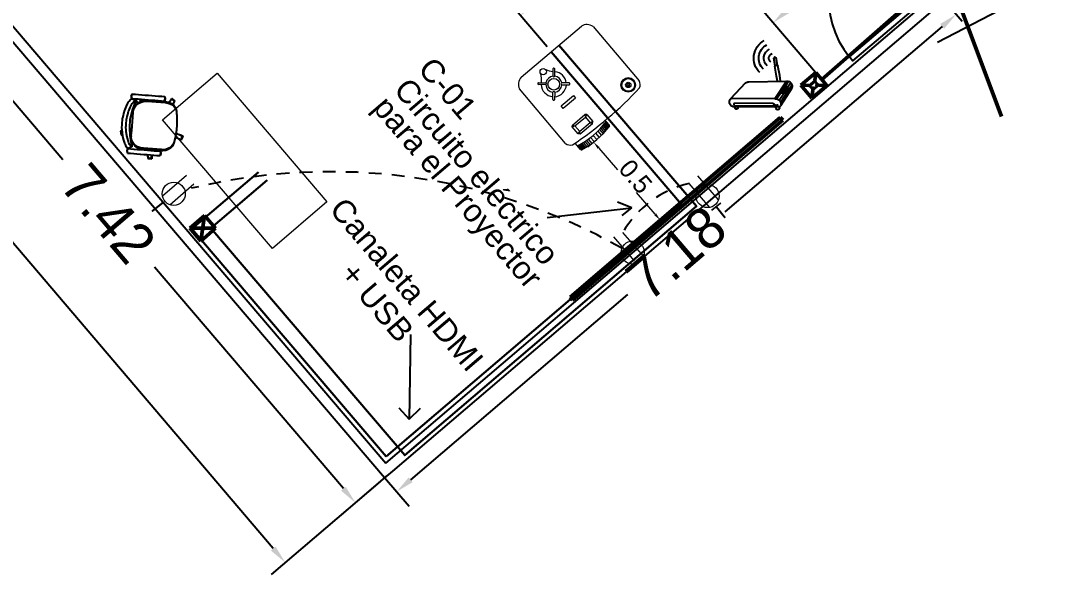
# Model space of a CAD drawing. Header units: metres. Extents: x 643973 to 644410, y 8488260 to 8488397.
# Drawn here: x 644241.32 to 644251.33, y 8488313.5 to 8488318.9 of the extents above; entities that cross this region are included whole.
import ezdxf

# ---------------------------------------------------------------- set-up
doc = ezdxf.new("R2010")
doc.units = ezdxf.units.M
doc.header["$MEASUREMENT"] = 0
doc.linetypes.add('LÍNEAS_OCULTAS2', pattern=[0.1875, 0.125, -0.0625])
for name, color, linetype in [('ACHURADOS', 8, 'Continuous'), ('Circ Tomac Nh-80 3x4mm2', 1, 'LÍNEAS_OCULTAS2'), ('Planta', 251, 'Continuous'), ('Salida de red', 4, 'Continuous'), ('VANOS', 2, 'Continuous')]:
    doc.layers.add(name, color=color, linetype=linetype)
for name, color, linetype, lineweight in [('ALAYUT MARGEN', 5, 'Continuous', 50), ('Anotaciones - Textos_Pluma_Nº__86', 7, 'Continuous', 20), ('Cable USB', 3, 'Continuous', 30), ('CABLE UTP CAT 6', 140, 'COMPU_LINE', 35), ('CIRCUITO DE DATOS', 4, 'COMPU_LINE', 50), ('CIRCUITO DE SERVIDOR', 6, 'Continuous', 50), ('CIRCUITO ELECTRICO EST DE CARGA', 6, 'Continuous', 50), ('CIRCUITO ELECTRICOS', 7, 'Continuous', 15), ('CONECCION USB Y HDMI', 150, 'Continuous', 30), ('EQUIPOS ELECTRONICOS', 242, 'Continuous', 13), ('MUEBLES', 150, 'Continuous', 25), ('MUEBLES MOVILES', 42, 'Continuous', 5), ('MURO PREFABRICADO', 252, 'Continuous', 25), ('tomacorriente', 1, 'Continuous', 20)]:
    doc.layers.add(name, color=color, linetype=linetype, lineweight=lineweight)
doc.styles.add('style4', font='arial.ttf')
doc.linetypes.add('COMPU_LINE', pattern='A,0.5,-0.1,["R",Standard,S=0.1,R=0,X=-0.05,Y=-0.05],-0.1', length=0.7)
doc.dimstyles.new('UTILIZAR', dxfattribs={"dimtxt": 0.18, "dimasz": 0.18, "dimexe": 0.18, "dimexo": 0.0625, "dimgap": 0.09, "dimtad": 0, "dimtih": 1, "dimtoh": 1, "dimdec": 4, "dimzin": 0, "dimdsep": 46, "dimtxsty": 'Standard', "dimcen": 0.09, "dimadec": 0, "dimazin": 0, "dimtfac": 1, "dimtdec": 4, "dimtofl": 0, "dimtmove": 0, "dimatfit": 3, "dimfxl": 1, "dimtolj": 1, "dimtzin": 0, "dimarcsym": 0})

# ---------------------------------------------------------------- blocks, each defined once
blk = doc.blocks.new('PUERTA8')
at = {"layer": 'VANOS', "ltscale": 0.5}
for points in [[(0.025, 0.05), (0.025, 0.8), (0.065, 0.8), (0.065, 0.05)], [(0, -0.05), (0, 0.05), (0.025, 0.05), (0.025, 0), (0.05, 0), (0.05, -0.05)], [(0.8, -0.05), (0.8, 0.05), (0.775, 0.05), (0.775, 0), (0.75, 0), (0.75, -0.05)]]:
    blk.add_lwpolyline(points, close=True, dxfattribs=at)
at = {"layer": 'VANOS', "color": 8, "ltscale": 0.5}
blk.add_arc((0.045, 0.07), 0.7303, 358.43065, 88.43065, dxfattribs=at)
blk = doc.blocks.new('P-1')
at = {"layer": 'ACHURADOS'}
blk.add_blockref('PUERTA8', (0, 0.05), dxfattribs=at)
blk = doc.blocks.new('ECRAN')
at = {"layer": 'CIRCUITO DE SERVIDOR'}
h = blk.add_hatch(color=141, dxfattribs=at)
h.dxf.hatch_style = 1
h.paths.add_polyline_path([(714290.2886, 8427261.8314), (714290.3044, 8427261.8508), (714288.9074, 8427262.9858), (714288.8917, 8427262.9665)])
at = {"layer": 'CIRCUITO DE SERVIDOR', "color": 0}
for p, q in [((714288.8916, 8427262.9664), (714288.9074, 8427262.9858)), ((714290.3044, 8427261.8508), (714288.9074, 8427262.9858)), ((714290.2886, 8427261.8314), (714288.8916, 8427262.9664)), ((714290.2886, 8427261.8314), (714290.3044, 8427261.8508))]:
    blk.add_line(p, q, dxfattribs=at)
blk = doc.blocks.new('PROYECTOR')
at = {"layer": 'EQUIPOS ELECTRONICOS', "color": 22}
for p, q in [((714285.8984, 8427254.062), (714285.8692, 8427254.062)), ((714285.8992, 8427254.0659), (714285.87, 8427254.0659)), ((714285.8745, 8427254.0694), (714285.9193, 8427254.0694)), ((714285.8912, 8427254.0156), (714285.862, 8427254.0156)), ((714285.8923, 8427254.0254), (714285.8631, 8427254.0254)), ((714285.8936, 8427254.035), (714285.8644, 8427254.035)), ((714285.8948, 8427254.0431), (714285.8656, 8427254.0431)), ((714285.8961, 8427254.0506), (714285.867, 8427254.0506)), ((714285.8973, 8427254.0568), (714285.8681, 8427254.0568)), ((714285.937, 8427254.0183), (714285.9448, 8427254.0263)), ((714285.937, 8427254.0183), (714285.9495, 8427254.0119)), ((714285.9448, 8427254.0263), (714285.9495, 8427254.0119)), ((714285.9936, 8427254.0263), (714285.9875, 8427254.0119)), ((714285.9988, 8427254.0188), (714285.9875, 8427254.0119)), ((714285.9936, 8427254.0263), (714285.9988, 8427254.0188)), ((714285.8889, 8427253.9712), (714285.8597, 8427253.9712)), ((714285.8893, 8427253.9881), (714285.8601, 8427253.9881)), ((714285.8893, 8427253.9543), (714285.8601, 8427253.9543)), ((714285.8901, 8427254.0034), (714285.8609, 8427254.0034)), ((714285.8901, 8427253.939), (714285.8609, 8427253.939)), ((714285.8912, 8427253.9268), (714285.862, 8427253.9268)), ((714285.8923, 8427253.9169), (714285.8631, 8427253.9169)), ((714285.8936, 8427253.9074), (714285.8644, 8427253.9074)), ((714285.937, 8427253.9345), (714285.9495, 8427253.9409)), ((714285.937, 8427253.9345), (714285.9448, 8427253.9265)), ((714285.9448, 8427253.9265), (714285.9495, 8427253.9409)), ((714285.9988, 8427253.9339), (714285.9875, 8427253.9409)), ((714285.9936, 8427253.9265), (714285.9875, 8427253.9409)), ((714285.9936, 8427253.9265), (714285.9988, 8427253.9339)), ((714285.8948, 8427253.8993), (714285.8656, 8427253.8993)), ((714285.8961, 8427253.8918), (714285.867, 8427253.8918)), ((714285.8973, 8427253.8856), (714285.8681, 8427253.8856)), ((714285.8984, 8427253.8804), (714285.8692, 8427253.8804)), ((714285.8992, 8427253.8765), (714285.87, 8427253.8765)), ((714285.8745, 8427253.873), (714285.9, 8427253.873)), ((714285.9, 8427253.873), (714285.9079, 8427253.873))]:
    blk.add_line(p, q, dxfattribs=at)
for points in [[(714285.9497, 8427254.1075), (714286.3214, 8427254.1075)], [(714286.362, 8427254.062), (714286.362, 8427253.6507)], [(714285.937, 8427253.9345), (714285.937, 8427254.0183)], [(714285.9448, 8427254.0263), (714285.9936, 8427254.0263)], [(714285.9988, 8427254.0188), (714285.9988, 8427253.9339)], [(714286.1667, 8427254.0116), (714286.1959, 8427253.9864)], [(714286.2499, 8427253.9885), (714286.275, 8427254.0177)], [(714286.2825, 8427254.0113), (714286.2574, 8427253.9821)], [(714286.1894, 8427253.9789), (714286.1602, 8427254.0041)], [(714285.9936, 8427253.9265), (714285.9448, 8427253.9265)], [(714286.1953, 8427253.925), (714286.1702, 8427253.8958)], [(714286.1777, 8427253.8894), (714286.2028, 8427253.9186)], [(714286.2529, 8427253.9243), (714286.2821, 8427253.8992)], [(714286.2886, 8427253.9068), (714286.2594, 8427253.9318)], [(714286.3214, 8427253.6052), (714285.9497, 8427253.6052)]]:
    blk.add_lwpolyline(points, dxfattribs=at)
for points in [[(714285.9495, 8427253.9409), (714285.9495, 8427254.0119), (714285.9875, 8427254.0119), (714285.9875, 8427253.9409)], [(714286.0962, 8427253.9157), (714286.0962, 8427253.9997), (714286.1136, 8427253.9997), (714286.1136, 8427253.9157)], [(714285.9592, 8427253.6606), (714285.9592, 8427253.6638), (714285.971, 8427253.6638), (714285.971, 8427253.6606)]]:
    blk.add_lwpolyline(points, close=True, dxfattribs=at)
for centre, radius in [((714286.2244, 8427253.9554), 0.0304), ((714286.3099, 8427253.9554), 0.0164), ((714285.9712, 8427253.6622), 0.0381), ((714285.9712, 8427253.6622), 0.0331), ((714285.971, 8427253.6622), 0.014)]:
    blk.add_circle(centre, radius, dxfattribs=at)
for centre, radius, start, end in [((714286.2997, 8427253.9712), 0.44, 167.5718, 192.4282), ((714285.8748, 8427254.0645), 0.00496, 93.9534, 163.5798), ((714286.3289, 8427253.9712), 0.44, 167.0985, 192.9015), ((714287.9085, 8427253.8563), 2.0006, 173.425, 186.575), ((714285.9554, 8427254.0705), 0.0374, 98.673, 156.471), ((714286.3087, 8427254.0552), 0.0537, 7.2076, 76.3441), ((714286.1652, 8427254.0064), 0.00543, 73.4853, 205.0201), ((714286.2244, 8427253.9554), 0.0653, 51.3173, 134.9047), ((714286.2773, 8427254.0128), 0.00543, 343.4853, 115.0201), ((714286.2244, 8427253.9554), 0.0653, 143.6007, 227.2934), ((714286.2244, 8427253.9554), 0.0419, 145.8568, 226.2323), ((714286.191, 8427253.9841), 0.00543, 253.4853, 25.0201), ((714286.2244, 8427253.9554), 0.0419, 52.4732, 132.6486), ((714286.2551, 8427253.987), 0.00543, 163.4853, 295.0201), ((714286.2244, 8427253.9554), 0.0419, 325.9622, 39.2682), ((714286.3924, 8427254.1221), 0.1714, 225.6035, 241.2485), ((714286.2244, 8427253.9554), 0.0653, 235.9964, 315.0101), ((714286.1976, 8427253.9201), 0.00543, 343.5907, 115.1255), ((714286.2244, 8427253.9554), 0.0419, 239.2135, 312.7541), ((714286.2578, 8427253.9266), 0.00543, 73.5907, 205.1255), ((714286.3924, 8427253.7886), 0.1714, 135.3, 135.5685), ((714286.3924, 8427253.7886), 0.1714, 118.7515, 131.9741), ((714286.2837, 8427253.9044), 0.00543, 253.5907, 25.1255), ((714285.8748, 8427253.8779), 0.00496, 196.4202, 266.0466), ((714286.1754, 8427253.8943), 0.00543, 163.5907, 295.1255), ((714285.9712, 8427253.6622), 0.00701, 214.7427, 146.5983), ((714286.3087, 8427253.6574), 0.0537, 283.6559, 352.7924), ((714285.9554, 8427253.6422), 0.0374, 203.529, 261.327)]:
    blk.add_arc(centre, radius, start, end, dxfattribs=at)
blk = doc.blocks.new('TOMACORRIENTE DOBLE')
at = {"layer": 'tomacorriente'}
for p, q in [((697806.719, 8439550.89), (697806.419, 8439550.969)), ((697806.69, 8439550.781), (697806.391, 8439550.86))]:
    blk.add_line(p, q, dxfattribs=at)
blk.add_circle((697806.61, 8439550.86), 0.113, dxfattribs=at)
blk = doc.blocks.new('34')
at = {"layer": 'MUEBLES'}
for p, q in [((1317.877, 1591.644), (1317.86, 1591.618)), ((1317.876, 1591.642), (1317.86, 1591.617)), ((1317.876, 1591.642), (1317.877, 1591.644)), ((1317.877, 1591.644), (1317.899, 1591.637)), ((1317.899, 1591.637), (1317.878, 1591.642)), ((1317.878, 1591.642), (1317.878, 1591.642)), ((1317.878, 1591.642), (1317.878, 1591.642)), ((1317.899, 1591.637), (1317.914, 1591.62)), ((1317.912, 1591.621), (1317.899, 1591.637)), ((1317.81, 1591.536), (1317.792, 1591.508)), ((1317.81, 1591.536), (1317.792, 1591.508)), ((1317.827, 1591.564), (1317.81, 1591.536)), ((1317.827, 1591.564), (1317.81, 1591.536)), ((1317.844, 1591.591), (1317.827, 1591.564)), ((1317.844, 1591.591), (1317.827, 1591.564)), ((1317.86, 1591.618), (1317.844, 1591.591)), ((1317.86, 1591.617), (1317.844, 1591.591)), ((1317.864, 1591.541), (1317.847, 1591.513)), ((1317.864, 1591.54), (1317.847, 1591.513)), ((1317.88, 1591.532), (1317.856, 1591.513)), ((1317.881, 1591.568), (1317.864, 1591.54)), ((1317.881, 1591.568), (1317.864, 1591.541)), ((1317.873, 1591.556), (1317.88, 1591.54)), ((1317.908, 1591.545), (1317.88, 1591.532)), ((1317.88, 1591.54), (1317.883, 1591.533)), ((1317.897, 1591.594), (1317.881, 1591.568)), ((1317.898, 1591.594), (1317.881, 1591.568)), ((1317.916, 1591.54), (1317.888, 1591.527)), ((1317.897, 1591.593), (1317.899, 1591.591)), ((1317.914, 1591.62), (1317.898, 1591.594)), ((1317.899, 1591.591), (1317.915, 1591.553)), ((1317.904, 1591.591), (1317.901, 1591.599)), ((1317.908, 1591.582), (1317.904, 1591.591)), ((1317.911, 1591.573), (1317.908, 1591.582)), ((1317.918, 1591.547), (1317.908, 1591.545)), ((1317.91, 1591.579), (1317.915, 1591.618)), ((1317.912, 1591.581), (1317.91, 1591.579)), ((1317.91, 1591.579), (1317.913, 1591.576)), ((1317.914, 1591.567), (1317.911, 1591.573)), ((1317.911, 1591.564), (1317.915, 1591.565)), ((1317.912, 1591.621), (1317.912, 1591.621)), ((1317.912, 1591.621), (1317.912, 1591.621)), ((1317.915, 1591.584), (1317.912, 1591.581)), ((1317.913, 1591.576), (1317.923, 1591.573)), ((1317.915, 1591.565), (1317.914, 1591.567)), ((1317.917, 1591.62), (1317.915, 1591.618)), ((1317.925, 1591.586), (1317.915, 1591.584)), ((1317.915, 1591.553), (1317.918, 1591.547)), ((1317.925, 1591.542), (1317.916, 1591.54)), ((1317.92, 1591.623), (1317.917, 1591.62)), ((1317.939, 1591.551), (1317.918, 1591.547)), ((1317.931, 1591.625), (1317.92, 1591.623)), ((1317.923, 1591.573), (1317.934, 1591.57)), ((1317.942, 1591.587), (1317.925, 1591.586)), ((1317.946, 1591.547), (1317.925, 1591.542)), ((1317.949, 1591.626), (1317.931, 1591.625)), ((1317.934, 1591.57), (1317.941, 1591.569)), ((1317.971, 1591.55), (1317.939, 1591.551)), ((1317.941, 1591.569), (1317.947, 1591.567)), ((1317.952, 1591.587), (1317.942, 1591.587)), ((1317.977, 1591.546), (1317.946, 1591.547)), ((1317.947, 1591.567), (1317.961, 1591.562)), ((1317.959, 1591.625), (1317.949, 1591.626)), ((1317.965, 1591.585), (1317.952, 1591.587)), ((1317.974, 1591.623), (1317.959, 1591.625)), ((1317.961, 1591.562), (1317.977, 1591.556)), ((1317.994, 1591.579), (1317.965, 1591.585)), ((1317.991, 1591.543), (1317.971, 1591.55)), ((1318.004, 1591.617), (1317.974, 1591.623)), ((1317.977, 1591.556), (1317.994, 1591.551)), ((1317.996, 1591.539), (1317.977, 1591.546)), ((1318.009, 1591.532), (1317.991, 1591.543)), ((1318.027, 1591.572), (1317.994, 1591.579)), ((1317.994, 1591.551), (1318.016, 1591.545)), ((1318.013, 1591.529), (1317.996, 1591.539)), ((1318.039, 1591.609), (1318.004, 1591.617)), ((1318.013, 1591.529), (1318.009, 1591.532)), ((1318.016, 1591.545), (1318.089, 1591.513)), ((1318.032, 1591.571), (1318.027, 1591.572)), ((1318.062, 1591.559), (1318.032, 1591.571)), ((1318.045, 1591.608), (1318.039, 1591.609)), ((1318.077, 1591.595), (1318.045, 1591.608)), ((1318.081, 1591.552), (1318.062, 1591.559)), ((1318.097, 1591.587), (1318.077, 1591.595)), ((1318.1, 1591.544), (1318.081, 1591.552)), ((1318.117, 1591.579), (1318.097, 1591.587)), ((1318.106, 1591.541), (1318.1, 1591.544)), ((1318.119, 1591.533), (1318.106, 1591.541)), ((1318.125, 1591.576), (1318.117, 1591.579)), ((1318.138, 1591.521), (1318.119, 1591.533)), ((1318.139, 1591.567), (1318.125, 1591.576)), ((1318.159, 1591.554), (1318.139, 1591.567)), ((1318.179, 1591.542), (1318.159, 1591.554)), ((1318.197, 1591.53), (1318.179, 1591.542)), ((1317.757, 1591.452), (1317.74, 1591.425)), ((1317.757, 1591.452), (1317.74, 1591.425)), ((1317.837, 1591.489), (1317.743, 1591.34)), ((1317.845, 1591.483), (1317.752, 1591.334)), ((1317.775, 1591.48), (1317.757, 1591.452)), ((1317.775, 1591.48), (1317.757, 1591.452)), ((1317.792, 1591.508), (1317.775, 1591.48)), ((1317.792, 1591.508), (1317.775, 1591.48)), ((1317.812, 1591.457), (1317.794, 1591.429)), ((1317.812, 1591.457), (1317.794, 1591.429)), ((1317.829, 1591.485), (1317.812, 1591.457)), ((1317.829, 1591.485), (1317.812, 1591.457)), ((1317.847, 1591.513), (1317.829, 1591.485)), ((1317.847, 1591.513), (1317.829, 1591.485)), ((1317.856, 1591.513), (1317.837, 1591.489)), ((1317.864, 1591.507), (1317.845, 1591.483)), ((1317.888, 1591.527), (1317.864, 1591.507)), ((1318.053, 1591.504), (1318.013, 1591.529)), ((1318.164, 1591.435), (1318.053, 1591.504)), ((1318.089, 1591.513), (1318.156, 1591.47)), ((1318.158, 1591.509), (1318.138, 1591.521)), ((1318.158, 1591.458), (1318.145, 1591.447)), ((1318.156, 1591.47), (1318.217, 1591.419)), ((1318.174, 1591.499), (1318.158, 1591.509)), ((1318.164, 1591.463), (1318.158, 1591.458)), ((1318.211, 1591.406), (1318.164, 1591.435)), ((1318.176, 1591.497), (1318.174, 1591.499)), ((1318.193, 1591.482), (1318.176, 1591.497)), ((1318.195, 1591.438), (1318.183, 1591.429)), ((1318.208, 1591.469), (1318.193, 1591.482)), ((1318.2, 1591.528), (1318.197, 1591.53)), ((1318.217, 1591.513), (1318.2, 1591.528)), ((1318.233, 1591.445), (1318.208, 1591.469)), ((1318.233, 1591.498), (1318.217, 1591.513)), ((1318.223, 1591.511), (1318.221, 1591.51)), ((1318.223, 1591.511), (1318.229, 1591.512)), ((1318.227, 1591.512), (1318.23, 1591.514)), ((1318.229, 1591.512), (1318.237, 1591.509)), ((1318.23, 1591.514), (1318.235, 1591.518)), ((1318.261, 1591.473), (1318.233, 1591.498)), ((1318.236, 1591.442), (1318.233, 1591.445)), ((1318.235, 1591.518), (1318.236, 1591.519)), ((1318.236, 1591.519), (1318.263, 1591.489)), ((1318.257, 1591.415), (1318.236, 1591.442)), ((1318.237, 1591.509), (1318.244, 1591.503)), ((1318.244, 1591.503), (1318.248, 1591.496)), ((1318.248, 1591.496), (1318.25, 1591.488)), ((1318.25, 1591.488), (1318.248, 1591.484)), ((1318.253, 1591.481), (1318.256, 1591.483)), ((1318.256, 1591.483), (1318.261, 1591.487)), ((1318.261, 1591.487), (1318.263, 1591.489)), ((1318.264, 1591.47), (1318.261, 1591.473)), ((1318.287, 1591.441), (1318.264, 1591.47)), ((1318.306, 1591.416), (1318.287, 1591.441)), ((1317.723, 1591.398), (1317.707, 1591.373)), ((1317.708, 1591.374), (1317.707, 1591.373)), ((1317.707, 1591.373), (1317.723, 1591.356)), ((1317.724, 1591.399), (1317.708, 1591.374)), ((1317.723, 1591.355), (1317.708, 1591.371)), ((1317.708, 1591.371), (1317.709, 1591.371)), ((1317.709, 1591.371), (1317.708, 1591.371)), ((1317.74, 1591.425), (1317.723, 1591.398)), ((1317.723, 1591.356), (1317.744, 1591.349)), ((1317.742, 1591.35), (1317.723, 1591.355)), ((1317.74, 1591.425), (1317.724, 1591.399)), ((1317.743, 1591.34), (1317.737, 1591.328)), ((1317.742, 1591.35), (1317.742, 1591.35)), ((1317.742, 1591.35), (1317.742, 1591.35)), ((1317.76, 1591.375), (1317.744, 1591.349)), ((1317.744, 1591.349), (1317.746, 1591.351)), ((1317.752, 1591.334), (1317.745, 1591.323)), ((1317.761, 1591.376), (1317.746, 1591.351)), ((1317.777, 1591.402), (1317.76, 1591.375)), ((1317.777, 1591.402), (1317.761, 1591.376)), ((1317.794, 1591.429), (1317.777, 1591.402)), ((1317.794, 1591.429), (1317.777, 1591.402)), ((1318.183, 1591.429), (1318.179, 1591.426)), ((1318.225, 1591.396), (1318.211, 1591.406)), ((1318.211, 1591.406), (1318.216, 1591.403)), ((1318.231, 1591.393), (1318.216, 1591.403)), ((1318.217, 1591.419), (1318.232, 1591.403)), ((1318.238, 1591.384), (1318.225, 1591.396)), ((1318.244, 1591.381), (1318.231, 1591.393)), ((1318.232, 1591.403), (1318.244, 1591.39)), ((1318.253, 1591.357), (1318.238, 1591.384)), ((1318.244, 1591.39), (1318.256, 1591.377)), ((1318.26, 1591.352), (1318.244, 1591.381)), ((1318.257, 1591.341), (1318.253, 1591.357)), ((1318.256, 1591.377), (1318.267, 1591.366)), ((1318.275, 1591.391), (1318.257, 1591.415)), ((1318.26, 1591.326), (1318.257, 1591.341)), ((1318.264, 1591.336), (1318.26, 1591.352)), ((1318.268, 1591.321), (1318.264, 1591.336)), ((1318.267, 1591.366), (1318.271, 1591.362)), ((1318.271, 1591.362), (1318.276, 1591.356)), ((1318.283, 1591.38), (1318.275, 1591.391)), ((1318.276, 1591.356), (1318.283, 1591.348)), ((1318.287, 1591.371), (1318.283, 1591.38)), ((1318.283, 1591.348), (1318.288, 1591.342)), ((1318.294, 1591.355), (1318.287, 1591.371)), ((1318.288, 1591.342), (1318.292, 1591.339)), ((1318.292, 1591.339), (1318.294, 1591.339)), ((1318.294, 1591.339), (1318.327, 1591.36)), ((1318.297, 1591.345), (1318.294, 1591.355)), ((1318.294, 1591.339), (1318.295, 1591.342)), ((1318.295, 1591.342), (1318.297, 1591.345)), ((1318.314, 1591.334), (1318.297, 1591.308)), ((1318.314, 1591.335), (1318.298, 1591.309)), ((1318.314, 1591.404), (1318.306, 1591.416)), ((1318.319, 1591.394), (1318.314, 1591.404)), ((1318.331, 1591.361), (1318.314, 1591.335)), ((1318.33, 1591.359), (1318.314, 1591.334)), ((1318.327, 1591.377), (1318.319, 1591.394)), ((1318.33, 1591.367), (1318.327, 1591.377)), ((1318.327, 1591.36), (1318.328, 1591.363)), ((1318.328, 1591.363), (1318.33, 1591.367)), ((1318.33, 1591.359), (1318.331, 1591.361)), ((1318.331, 1591.361), (1318.353, 1591.354)), ((1318.352, 1591.354), (1318.332, 1591.36)), ((1318.332, 1591.36), (1318.332, 1591.36)), ((1318.368, 1591.338), (1318.351, 1591.312)), ((1318.366, 1591.339), (1318.352, 1591.354)), ((1318.353, 1591.354), (1318.368, 1591.338)), ((1318.366, 1591.339), (1318.366, 1591.339)), ((1318.366, 1591.339), (1318.366, 1591.339)), ((1317.682, 1591.305), (1317.68, 1591.305)), ((1317.683, 1591.265), (1317.68, 1591.305)), ((1317.688, 1591.305), (1317.682, 1591.305)), ((1317.685, 1591.265), (1317.683, 1591.265)), ((1317.692, 1591.266), (1317.685, 1591.265)), ((1317.686, 1591.282), (1317.687, 1591.291)), ((1317.689, 1591.274), (1317.686, 1591.282)), ((1317.687, 1591.291), (1317.69, 1591.298)), ((1317.697, 1591.306), (1317.688, 1591.305)), ((1317.693, 1591.267), (1317.689, 1591.274)), ((1317.69, 1591.298), (1317.696, 1591.302)), ((1317.695, 1591.266), (1317.692, 1591.266)), ((1317.699, 1591.264), (1317.693, 1591.267)), ((1317.696, 1591.302), (1317.727, 1591.303)), ((1317.708, 1591.306), (1317.697, 1591.306)), ((1317.699, 1591.264), (1317.723, 1591.265)), ((1317.717, 1591.307), (1317.708, 1591.306)), ((1317.723, 1591.307), (1317.717, 1591.307)), ((1317.727, 1591.304), (1317.722, 1591.277)), ((1317.722, 1591.277), (1317.723, 1591.252)), ((1317.726, 1591.307), (1317.723, 1591.307)), ((1317.723, 1591.252), (1317.727, 1591.241)), ((1317.726, 1591.303), (1317.726, 1591.307)), ((1317.737, 1591.328), (1317.727, 1591.304)), ((1317.727, 1591.241), (1317.731, 1591.229)), ((1317.735, 1591.298), (1317.73, 1591.272)), ((1317.73, 1591.272), (1317.731, 1591.247)), ((1317.731, 1591.247), (1317.734, 1591.237)), ((1317.734, 1591.237), (1317.738, 1591.224)), ((1317.745, 1591.323), (1317.735, 1591.298)), ((1318.143, 1591.09), (1318.236, 1591.239)), ((1318.152, 1591.084), (1318.245, 1591.233)), ((1318.236, 1591.239), (1318.251, 1591.266)), ((1318.245, 1591.233), (1318.26, 1591.26)), ((1318.263, 1591.254), (1318.246, 1591.226)), ((1318.263, 1591.253), (1318.246, 1591.226)), ((1318.251, 1591.266), (1318.26, 1591.295)), ((1318.26, 1591.295), (1318.26, 1591.326)), ((1318.26, 1591.26), (1318.268, 1591.29)), ((1318.281, 1591.281), (1318.263, 1591.253)), ((1318.281, 1591.281), (1318.263, 1591.254)), ((1318.268, 1591.29), (1318.268, 1591.321)), ((1318.298, 1591.309), (1318.281, 1591.281)), ((1318.297, 1591.308), (1318.281, 1591.281)), ((1318.318, 1591.258), (1318.3, 1591.23)), ((1318.318, 1591.258), (1318.301, 1591.23)), ((1318.335, 1591.285), (1318.318, 1591.258)), ((1318.335, 1591.285), (1318.318, 1591.258)), ((1318.351, 1591.312), (1318.335, 1591.285)), ((1318.351, 1591.311), (1318.335, 1591.285)), ((1317.731, 1591.229), (1317.742, 1591.21)), ((1317.738, 1591.224), (1317.748, 1591.206)), ((1317.742, 1591.21), (1317.755, 1591.196)), ((1317.748, 1591.206), (1317.76, 1591.193)), ((1317.755, 1591.196), (1317.801, 1591.155)), ((1317.76, 1591.193), (1317.805, 1591.153)), ((1317.801, 1591.155), (1317.822, 1591.14)), ((1317.805, 1591.153), (1317.825, 1591.138)), ((1317.822, 1591.14), (1317.851, 1591.118)), ((1317.825, 1591.138), (1317.852, 1591.117)), ((1318.194, 1591.143), (1318.177, 1591.116)), ((1318.194, 1591.142), (1318.177, 1591.116)), ((1318.211, 1591.17), (1318.194, 1591.143)), ((1318.211, 1591.17), (1318.194, 1591.142)), ((1318.204, 1591.159), (1318.2, 1591.162)), ((1318.204, 1591.159), (1318.2, 1591.162)), ((1318.228, 1591.198), (1318.211, 1591.17)), ((1318.228, 1591.197), (1318.211, 1591.17)), ((1318.224, 1591.191), (1318.22, 1591.193)), ((1318.246, 1591.226), (1318.228, 1591.198)), ((1318.246, 1591.226), (1318.228, 1591.197)), ((1318.248, 1591.147), (1318.231, 1591.119)), ((1318.248, 1591.146), (1318.231, 1591.119)), ((1318.239, 1591.132), (1318.247, 1591.128)), ((1318.247, 1591.128), (1318.239, 1591.132)), ((1318.26, 1591.124), (1318.241, 1591.136)), ((1318.254, 1591.128), (1318.241, 1591.136)), ((1318.266, 1591.174), (1318.248, 1591.147)), ((1318.265, 1591.174), (1318.248, 1591.146)), ((1318.274, 1591.159), (1318.261, 1591.167)), ((1318.279, 1591.156), (1318.261, 1591.167)), ((1318.283, 1591.202), (1318.265, 1591.174)), ((1318.283, 1591.202), (1318.266, 1591.174)), ((1318.292, 1591.146), (1318.271, 1591.112)), ((1318.279, 1591.134), (1318.273, 1591.128)), ((1318.274, 1591.159), (1318.279, 1591.156)), ((1318.279, 1591.156), (1318.282, 1591.15)), ((1318.282, 1591.142), (1318.279, 1591.134)), ((1318.281, 1591.152), (1318.284, 1591.15)), ((1318.282, 1591.15), (1318.282, 1591.142)), ((1318.3, 1591.23), (1318.283, 1591.202)), ((1318.301, 1591.23), (1318.283, 1591.202)), ((1318.284, 1591.15), (1318.29, 1591.147)), ((1318.29, 1591.147), (1318.292, 1591.146)), ((1317.851, 1591.118), (1317.878, 1591.101)), ((1317.852, 1591.117), (1317.903, 1591.086)), ((1317.903, 1591.086), (1317.935, 1591.069)), ((1317.903, 1591.086), (1317.904, 1591.085)), ((1317.904, 1591.085), (1317.937, 1591.068)), ((1317.919, 1591.035), (1317.917, 1591.026)), ((1317.918, 1591.013), (1317.928, 1591.053)), ((1317.921, 1591.041), (1317.919, 1591.035)), ((1317.921, 1591.043), (1317.921, 1591.041)), ((1317.925, 1591.042), (1317.921, 1591.043)), ((1317.928, 1591.053), (1317.932, 1591.07)), ((1317.935, 1591.069), (1317.956, 1591.058)), ((1317.937, 1591.068), (1317.959, 1591.056)), ((1317.956, 1591.058), (1318.011, 1591.035)), ((1317.956, 1591.003), (1317.965, 1591.043)), ((1317.959, 1591.056), (1318.016, 1591.032)), ((1317.965, 1591.043), (1317.968, 1591.053)), ((1318.011, 1591.035), (1318.044, 1591.029)), ((1318.016, 1591.032), (1318.051, 1591.025)), ((1318.044, 1591.029), (1318.064, 1591.031)), ((1318.064, 1591.031), (1318.072, 1591.032)), ((1318.072, 1591.032), (1318.096, 1591.043)), ((1318.08, 1591.028), (1318.104, 1591.038)), ((1318.096, 1591.043), (1318.115, 1591.057)), ((1318.104, 1591.038), (1318.124, 1591.052)), ((1318.115, 1591.057), (1318.135, 1591.078)), ((1318.124, 1591.052), (1318.144, 1591.072)), ((1318.135, 1591.078), (1318.143, 1591.09)), ((1318.144, 1591.072), (1318.152, 1591.084)), ((1318.177, 1591.116), (1318.161, 1591.09)), ((1318.162, 1591.092), (1318.161, 1591.09)), ((1318.161, 1591.09), (1318.177, 1591.073)), ((1318.177, 1591.116), (1318.162, 1591.092)), ((1318.162, 1591.088), (1318.162, 1591.089)), ((1318.176, 1591.072), (1318.162, 1591.088)), ((1318.196, 1591.067), (1318.176, 1591.072)), ((1318.177, 1591.073), (1318.198, 1591.067)), ((1318.196, 1591.068), (1318.196, 1591.067)), ((1318.196, 1591.067), (1318.196, 1591.067)), ((1318.214, 1591.092), (1318.198, 1591.067)), ((1318.198, 1591.067), (1318.199, 1591.068)), ((1318.215, 1591.093), (1318.199, 1591.068)), ((1318.231, 1591.119), (1318.214, 1591.092)), ((1318.231, 1591.119), (1318.215, 1591.093)), ((1318.247, 1591.128), (1318.256, 1591.122)), ((1318.256, 1591.122), (1318.247, 1591.128)), ((1318.256, 1591.122), (1318.264, 1591.117)), ((1318.264, 1591.117), (1318.256, 1591.122)), ((1318.266, 1591.125), (1318.26, 1591.124)), ((1318.264, 1591.117), (1318.269, 1591.114)), ((1318.269, 1591.114), (1318.264, 1591.117)), ((1318.273, 1591.128), (1318.266, 1591.125)), ((1318.269, 1591.114), (1318.271, 1591.112)), ((1318.271, 1591.112), (1318.269, 1591.114)), ((1317.913, 1591.007), (1317.911, 1591.001)), ((1317.911, 1591.001), (1317.911, 1590.999)), ((1317.95, 1590.989), (1317.911, 1590.999)), ((1317.915, 1591.016), (1317.913, 1591.007)), ((1317.917, 1591.026), (1317.915, 1591.016)), ((1317.921, 1591.007), (1317.918, 1591.013)), ((1317.927, 1591.001), (1317.921, 1591.007)), ((1317.935, 1590.998), (1317.927, 1591.001)), ((1317.943, 1590.997), (1317.935, 1590.998)), ((1317.951, 1590.999), (1317.943, 1590.997)), ((1317.952, 1590.997), (1317.95, 1590.991)), ((1317.95, 1590.991), (1317.95, 1590.989)), ((1317.956, 1591.003), (1317.951, 1590.999)), ((1317.953, 1591.001), (1317.952, 1590.997)), ((1318.051, 1591.025), (1318.071, 1591.027)), ((1318.071, 1591.027), (1318.08, 1591.028))]:
    blk.add_line(p, q, dxfattribs=at)
blk = doc.blocks.new('*D28')
at = {"layer": 'Anotaciones - Textos_Pluma_Nº__86', "color": 0, "lineweight": -2, "transparency": 16777216}
for p, q in [((644250.228, 8488319.363), (644249.692, 8488319.991)), ((644249.672, 8488319.737), (644249.376, 8488319.485)), ((644248.807, 8488318.999), (644249.102, 8488319.251)), ((644249.104, 8488318.373), (644248.553, 8488319.019))]:
    blk.add_line(p, q, dxfattribs=at)
at = {"layer": 'Anotaciones - Textos_Pluma_Nº__86', "color": 0, "transparency": 16777216}
for points in [[(644249.652, 8488319.76), (644249.691, 8488319.714), (644249.809, 8488319.854)], [(644248.787, 8488319.022), (644248.826, 8488318.976), (644248.67, 8488318.882)]]:
    blk.add_solid(points, dxfattribs=at)
at = {"layer": 'Defpoints', "color": 0, "transparency": 16777216}
for p in [(644250.268, 8488319.315, 0), (644248.67, 8488318.882), (644249.145, 8488318.325, 0)]:
    blk.add_point(p, dxfattribs=at)
at = {"layer": 'Anotaciones - Textos_Pluma_Nº__86', "color": 0, "transparency": 16777216, "insert": (644249.239, 8488319.368), "char_height": 0.18, "attachment_point": 5, "rotation": 310}
blk.add_mtext('\\A1;1.50', dxfattribs=at)
blk = doc.blocks.new('*D29')
at = {"layer": 'Anotaciones - Textos_Pluma_Nº__86', "color": 0, "lineweight": -2, "transparency": 16777216}
for p, q in [((644248.856, 8488320.687), (644248.478, 8488321.13)), ((644248.458, 8488320.876), (644247.536, 8488320.09)), ((644246.34, 8488319.07), (644247.262, 8488319.856)), ((644246.465, 8488318.647), (644246.087, 8488319.09))]:
    blk.add_line(p, q, dxfattribs=at)
at = {"layer": 'Anotaciones - Textos_Pluma_Nº__86', "color": 0, "transparency": 16777216}
for points in [[(644248.439, 8488320.899), (644248.478, 8488320.854), (644248.595, 8488320.993)], [(644246.321, 8488319.092), (644246.36, 8488319.047), (644246.203, 8488318.953)]]:
    blk.add_solid(points, dxfattribs=at)
at = {"layer": 'Defpoints', "color": 0, "transparency": 16777216}
for p in [(644248.595, 8488320.993), (644248.897, 8488320.64, 0), (644246.505, 8488318.599, 0)]:
    blk.add_point(p, dxfattribs=at)
at = {"layer": 'Anotaciones - Textos_Pluma_Nº__86', "color": 0, "transparency": 16777216, "insert": (644247.399, 8488319.973), "char_height": 0.18, "attachment_point": 5, "rotation": 310}
blk.add_mtext('\\A1;3.14', dxfattribs=at)
blk = doc.blocks.new('*D34')
at = {"layer": 'Anotaciones - Textos_Pluma_Nº__86', "color": 0, "lineweight": -2, "transparency": 16777216}
for p, q in [((644225.62, 8488336.919), (644224.56, 8488336.015)), ((644224.814, 8488335.995), (644233.747, 8488325.524)), ((644243.791, 8488313.75), (644234.859, 8488324.22)), ((644244.831, 8488314.4), (644243.771, 8488313.496))]:
    blk.add_line(p, q, dxfattribs=at)
at = {"layer": 'Anotaciones - Textos_Pluma_Nº__86', "color": 0, "transparency": 16777216}
for points in [[(644224.837, 8488336.014), (644224.791, 8488335.975), (644224.697, 8488336.132)], [(644243.814, 8488313.769), (644243.768, 8488313.73), (644243.908, 8488313.613)]]:
    blk.add_solid(points, dxfattribs=at)
at = {"layer": 'Defpoints', "color": 0, "transparency": 16777216}
for p in [(644225.668, 8488336.96, 0), (644224.697, 8488336.132), (644244.879, 8488314.441, 0)]:
    blk.add_point(p, dxfattribs=at)
at = {"layer": 'Anotaciones - Textos_Pluma_Nº__86', "color": 0, "transparency": 16777216, "insert": (644234.303, 8488324.872), "char_height": 0.4, "attachment_point": 5, "rotation": 310.4675}
blk.add_mtext('\\A1;29.60', dxfattribs=at)
blk = doc.blocks.new('*D38')
at = {"layer": 'Anotaciones - Textos_Pluma_Nº__86', "color": 0, "lineweight": -2, "transparency": 16777216}
for p, q in [((644240.089, 8488320.113), (644239.637, 8488319.728)), ((644239.891, 8488319.708), (644241.736, 8488317.546)), ((644244.476, 8488314.334), (644242.631, 8488316.496)), ((644244.907, 8488314.465), (644244.456, 8488314.08))]:
    blk.add_line(p, q, dxfattribs=at)
at = {"layer": 'Anotaciones - Textos_Pluma_Nº__86', "color": 0, "transparency": 16777216}
for points in [[(644239.914, 8488319.727), (644239.868, 8488319.688), (644239.774, 8488319.845)], [(644244.499, 8488314.353), (644244.453, 8488314.314), (644244.593, 8488314.197)]]:
    blk.add_solid(points, dxfattribs=at)
at = {"layer": 'Defpoints', "color": 0, "transparency": 16777216}
for p in [(644240.137, 8488320.154, 0), (644239.774, 8488319.845), (644244.955, 8488314.506, 0)]:
    blk.add_point(p, dxfattribs=at)
at = {"layer": 'Anotaciones - Textos_Pluma_Nº__86', "color": 0, "transparency": 16777216, "insert": (644242.184, 8488317.021), "char_height": 0.4, "attachment_point": 5, "rotation": 310.4675}
blk.add_mtext('\\A1;7.42', dxfattribs=at)
blk = doc.blocks.new('*D43')
at = {"layer": 'Anotaciones - Textos_Pluma_Nº__86', "color": 0, "lineweight": -2, "transparency": 16777216}
for p, q in [((644250.518, 8488318.894), (644250.341, 8488319.101)), ((644250.321, 8488318.847), (644248.201, 8488317.038)), ((644245.133, 8488314.421), (644247.253, 8488316.229)), ((644245.119, 8488314.159), (644244.879, 8488314.441))]:
    blk.add_line(p, q, dxfattribs=at)
at = {"layer": 'Anotaciones - Textos_Pluma_Nº__86', "color": 0, "transparency": 16777216}
for points in [[(644250.302, 8488318.87), (644250.341, 8488318.824), (644250.458, 8488318.964)], [(644245.113, 8488314.443), (644245.152, 8488314.398), (644244.996, 8488314.304)]]:
    blk.add_solid(points, dxfattribs=at)
at = {"layer": 'Defpoints', "color": 0, "transparency": 16777216}
for p in [(644250.558, 8488318.846), (644244.996, 8488314.304), (644245.159, 8488314.112)]:
    blk.add_point(p, dxfattribs=at)
at = {"layer": 'Anotaciones - Textos_Pluma_Nº__86', "color": 0, "transparency": 16777216, "insert": (644247.727, 8488316.634), "char_height": 0.4, "attachment_point": 5, "rotation": 40.4675}
blk.add_mtext('\\A1;7.18', dxfattribs=at)
blk = doc.blocks.new('ACCES POINT')
at = {"color": 92}
for p, q in [((714282.93, 8427256.317), (714282.93, 8427256.314)), ((714282.941, 8427256.317), (714282.941, 8427256.315)), ((714282.921, 8427256.134), (714282.921, 8427256.231)), ((714282.952, 8427256.134), (714282.952, 8427256.231)), ((714282.826, 8427256.045), (714282.861, 8427256.007)), ((714282.846, 8427256.064), (714282.882, 8427256.025)), ((714282.857, 8427256.068), (714282.895, 8427256.028)), ((714282.865, 8427256.069), (714283.005, 8427255.919)), ((714282.921, 8427256.078), (714282.921, 8427256.134)), ((714282.952, 8427256.083), (714282.952, 8427256.134)), ((714282.818, 8427256.024), (714282.958, 8427255.874)), ((714282.819, 8427256.007), (714282.959, 8427255.856)), ((714282.824, 8427255.992), (714282.964, 8427255.842)), ((714282.859, 8427256.005), (714282.913, 8427255.947)), ((714282.915, 8427255.95), (714282.966, 8427255.895)), ((714282.936, 8427255.967), (714282.986, 8427255.913)), ((714282.949, 8427255.97), (714282.997, 8427255.917)), ((714283.005, 8427255.919), (714283.429, 8427255.994)), ((714283.397, 8427255.947), (714283.03, 8427255.88)), ((714282.976, 8427255.83), (714282.965, 8427255.841)), ((714282.976, 8427255.83), (714283.422, 8427255.911)), ((714283.011, 8427255.821), (714283.011, 8427255.836)), ((714283.404, 8427255.922), (714283.037, 8427255.855)), ((714283.378, 8427255.903), (714283.378, 8427255.895)), ((714283.405, 8427255.908), (714283.405, 8427255.895)), ((714282.978, 8427255.83), (714282.978, 8427255.818))]:
    blk.add_line(p, q, dxfattribs=at)
for points in [[(714282.925, 8427256.235), (714282.925, 8427256.31)], [(714282.948, 8427256.235), (714282.948, 8427256.31)], [(714283.229, 8427256.126), (714282.865, 8427256.069)], [(714283.429, 8427255.994), (714283.263, 8427256.122)]]:
    blk.add_lwpolyline(points, dxfattribs=at)
for centre in [(714282.993, 8427255.849), (714283.007, 8427255.851), (714283.02, 8427255.854)]:
    blk.add_circle(centre, 0.00399, dxfattribs=at)
for centre, radius, start, end in [((714282.948, 8427256.31), 0.148, 323.6467, 72.2452), ((714282.948, 8427256.31), 0.197, 324.4234, 71.4296), ((714282.948, 8427256.31), 0.0489, 317.3396, 78.8718), ((714282.948, 8427256.31), 0.0984, 322.0864, 73.8838), ((714282.936, 8427256.219), 0.0194, 37.7243, 142.2757), ((714282.936, 8427256.3), 0.0155, 40.3834, 139.6166), ((714282.936, 8427256.314), 0.00651, 35.1733, 144.9998), ((714282.869, 8427256.018), 0.0515, 94.5799, 210.7273), ((714283.239, 8427256.073), 0.0539, 64.318, 101.064), ((714282.899, 8427255.982), 0.0456, 84.1018, 150.5306), ((714282.903, 8427255.978), 0.0456, 84.1018, 150.5306), ((714282.908, 8427255.973), 0.0456, 84.1018, 150.5306), ((714282.912, 8427255.968), 0.0456, 84.1018, 150.5306), ((714282.917, 8427255.963), 0.0456, 84.1018, 150.5306), ((714282.921, 8427255.958), 0.0456, 84.1018, 150.5306), ((714282.926, 8427255.953), 0.0456, 84.1018, 150.5306), ((714282.93, 8427255.949), 0.0456, 84.1018, 150.5306), ((714282.935, 8427255.944), 0.0456, 84.1018, 150.5306), ((714282.939, 8427255.939), 0.0456, 84.1018, 150.5306), ((714282.944, 8427255.934), 0.0456, 84.1018, 150.5306), ((714282.948, 8427255.929), 0.0456, 84.1018, 150.5306), ((714282.953, 8427255.925), 0.0456, 84.1018, 150.5306), ((714283.39, 8427255.932), 0.0167, 326.4303, 65.278), ((714283.402, 8427255.955), 0.0478, 294.6996, 54.5999), ((714283.009, 8427255.867), 0.0515, 94.5799, 210.7273), ((714283.037, 8427255.868), 0.0134, 123.9317, 267.7766), ((714283.391, 8427255.897), 0.0136, 171.6117, 8.3883), ((714282.995, 8427255.823), 0.0171, 196.7065, 353.7504)]:
    blk.add_arc(centre, radius, start, end, dxfattribs=at)

msp = doc.modelspace()

# ---------------------------------------------------------------- hatches: boundary and pattern name
at = {"layer": 'Salida de red'}
h = msp.add_hatch(color=256, dxfattribs=at)
h.dxf.hatch_style = 1
h.paths.add_polyline_path([(644249.11804, 8488318.27175), (644249.06049, 8488318.22266), (644249.02114, 8488318.2688), (644249.07868, 8488318.31789)])
h.paths.add_polyline_path([(644249.06343, 8488318.25565), (644249.06862, 8488318.24956), (644249.07221, 8488318.25263), (644249.07741, 8488318.24654), (644249.09179, 8488318.25881), (644249.0866, 8488318.2649), (644249.0902, 8488318.26797), (644249.08501, 8488318.27406), (644249.09579, 8488318.28326), (644249.07762, 8488318.30456), (644249.03446, 8488318.26774), (644249.05264, 8488318.24644)], flags=16)
edge = h.paths.add_edge_path(flags=17)
edge.add_line((644249.08481, 8488318.3107), (644249.11804, 8488318.27175))

# ---------------------------------------------------------------- linework, layer by layer
at = {"layer": 'ALAYUT MARGEN'}
msp.add_line((644250.90148, 8488317.96558), (644250.39484, 8488319.31518), dxfattribs=at)
at = {"layer": 'Anotaciones - Textos_Pluma_Nº__86'}
for p, q in [((644246.91955, 8488317.71648), (644246.8625, 8488317.66781)), ((644246.96823, 8488317.65943), (644247.15102, 8488317.44516)), ((644247.52015, 8488317.01247), (644247.33736, 8488317.22673)), ((644247.56883, 8488316.95541), (644247.51177, 8488316.90673))]:
    msp.add_line(p, q, dxfattribs=at)
for points in [[(644246.97774, 8488317.66754), (644246.95872, 8488317.65131), (644246.91955, 8488317.71648)], [(644247.52966, 8488317.02058), (644247.51064, 8488317.00436), (644247.56883, 8488316.95541)]]:
    msp.add_solid(points, dxfattribs=at)
at = {"layer": 'Cable USB'}
msp.add_lwpolyline([(644246.58094, 8488318.66338), (644247.92274, 8488317.09053), (644245.0746, 8488314.66078), (644243.18338, 8488316.87766), (644243.73174, 8488317.34547)], dxfattribs=at)
at = {"layer": 'CABLE UTP CAT 6'}
msp.add_lwpolyline([(644249.14531, 8488318.32591), (644249.19732, 8488318.26495)], dxfattribs=at)
at = {"layer": 'Circ Tomac Nh-80 3x4mm2'}
for centre, radius, start, end in [((644244.35223, 8488311.64781), 5.78071, 60.543147, 103.622523), ((644248.08516, 8488316.32187), 1.0194, 103.274196, 149.779413)]:
    msp.add_arc(centre, radius, start, end, dxfattribs=at)
at = {"layer": 'CIRCUITO DE DATOS', "color": 0}
for p, q in [((644249.08835, 8488318.39529), (644248.94318, 8488318.27144)), ((644243.08465, 8488316.75133), (644243.22856, 8488316.87664))]:
    msp.add_line(p, q, dxfattribs=at)
at = {"layer": 'CIRCUITO DE DATOS'}
msp.add_lwpolyline([(644250.26843, 8488319.31507), (644249.14666, 8488318.32694)], dxfattribs=at)
at = {"layer": 'CIRCUITO ELECTRICO EST DE CARGA', "color": 0}
for p, q in [((644249.08835, 8488318.39529), (644249.07868, 8488318.31789)), ((644249.08835, 8488318.39529), (644249.19599, 8488318.26911)), ((644248.94318, 8488318.27144), (644249.05082, 8488318.14527)), ((644248.94318, 8488318.27144), (644249.02114, 8488318.2688)), ((644249.19599, 8488318.26911), (644249.05082, 8488318.14527)), ((644249.06049, 8488318.22266), (644249.05082, 8488318.14527)), ((644249.11804, 8488318.27175), (644249.19599, 8488318.26911)), ((644242.97574, 8488316.87641), (644243.11965, 8488317.00172)), ((644243.08465, 8488316.75133), (644243.11965, 8488317.00172)), ((644243.22856, 8488316.87664), (644243.11965, 8488317.00172)), ((644243.22856, 8488316.87664), (644242.97574, 8488316.87641)), ((644243.08465, 8488316.75133), (644242.97574, 8488316.87641))]:
    msp.add_line(p, q, dxfattribs=at)
at = {"layer": 'CIRCUITO ELECTRICOS', "color": 5}
for p, q in [((644247.40763, 8488316.60111), (644247.2043, 8488316.83496)), ((644247.31907, 8488316.55803), (644247.11574, 8488316.79188))]:
    msp.add_line(p, q, dxfattribs=at)
msp.add_circle((644247.30059, 8488316.63824), 0.1133, dxfattribs=at)
at = {"layer": 'CONECCION USB Y HDMI'}
for p, q in [((644246.50521, 8488318.59918), (644247.77759, 8488317.1077)), ((644242.99744, 8488316.87175), (644243.64588, 8488317.42493)), ((644247.77759, 8488317.1077), (644244.89445, 8488314.64809)), ((644242.99744, 8488316.87175), (644244.89445, 8488314.64809))]:
    msp.add_line(p, q, dxfattribs=at)
at = {"layer": 'MUEBLES MOVILES', "color": 252, "lineweight": 5, "ltscale": 2}
msp.add_lwpolyline([(644243.24357, 8488318.38904), (644244.31505, 8488317.13428), (644243.78276, 8488316.67968), (644242.71127, 8488317.93444), (644243.24357, 8488318.38904)], dxfattribs=at)
at = {"layer": 'MURO PREFABRICADO'}
for points in [[(644244.95487, 8488314.50566), (644244.87879, 8488314.44076), (644225.6679, 8488336.95967), (644225.74397, 8488337.02457)], [(644240.1365, 8488320.15373), (644244.88997, 8488314.58174)], [(644244.88997, 8488314.58174), (644250.27625, 8488319.17678)], [(644250.27625, 8488319.17678), (644250.34115, 8488319.1007), (644244.95487, 8488314.50566)]]:
    msp.add_lwpolyline(points, dxfattribs=at)
at = {"layer": 'Planta', "color": 2}
msp.add_line((644250.27763, 8488318.69274), (644277.10585, 8488332.79729), dxfattribs=at)
at = {"layer": 'Planta'}
for p, q in [((644247.29043, 8488317.07394), (644247.15365, 8488317.12976)), ((644246.46428, 8488316.98088), (644247.29043, 8488317.07394)), ((644247.198, 8488317.00082), (644247.29043, 8488317.07394)), ((644245.13069, 8488315.8389), (644245.11805, 8488315.01387)), ((644245.0182, 8488315.12344), (644245.11805, 8488315.01387)), ((644245.11805, 8488315.01387), (644245.22901, 8488315.12077))]:
    msp.add_line(p, q, dxfattribs=at)
at = {"layer": 'Salida de red'}
for p, q in [((644249.07762, 8488318.30456), (644249.03446, 8488318.26774)), ((644249.09579, 8488318.28326), (644249.07762, 8488318.30456)), ((644249.08481, 8488318.3107), (644249.11804, 8488318.27175)), ((644249.03446, 8488318.26774), (644249.05264, 8488318.24644)), ((644249.06343, 8488318.25565), (644249.05264, 8488318.24644)), ((644249.06343, 8488318.25565), (644249.06862, 8488318.24956)), ((644249.07221, 8488318.25263), (644249.06862, 8488318.24956)), ((644249.07741, 8488318.24654), (644249.07221, 8488318.25263)), ((644249.09179, 8488318.25881), (644249.07741, 8488318.24654)), ((644249.09579, 8488318.28326), (644249.08501, 8488318.27406)), ((644249.08501, 8488318.27406), (644249.0902, 8488318.26797)), ((644249.0902, 8488318.26797), (644249.0866, 8488318.2649)), ((644249.09179, 8488318.25881), (644249.0866, 8488318.2649))]:
    msp.add_line(p, q, dxfattribs=at)
msp.add_lwpolyline([(644249.11804, 8488318.27175), (644249.06049, 8488318.22266), (644249.02114, 8488318.2688), (644249.07868, 8488318.31789)], close=True, dxfattribs=at)

# ---------------------------------------------------------------- block references
at = {"layer": 'Anotaciones - Textos_Pluma_Nº__86', "xscale": 1.249756712422823, "yscale": 1.249756712422823, "zscale": 1.249756712422823, "rotation": 130.4675136906516}
msp.add_blockref('P-1', (644250.27625, 8488319.17678), dxfattribs=at)
at = {"layer": 'CIRCUITO ELECTRICOS', "color": 0}
for name, p, xscale, yscale, zscale, rotation in [('PROYECTOR', (13562957.12534, 17684806.92846, 0), 1.874999999999975, 1.874999999999975, 1.874999999999975, 130.2908163122087), ('ECRAN', (12887158.84674, 5163968.96146, 0), 1.5, 1.5, 1.5, 79.65339294135451)]:
    msp.add_blockref(name, p, dxfattribs=dict(at, xscale=xscale, yscale=yscale, zscale=zscale, rotation=rotation))
at = {"layer": 'MUEBLES MOVILES', "color": 252, "lineweight": 5, "ltscale": 2, "xscale": -1, "rotation": 53.47452321926291}
msp.add_blockref('34', (646305.82042, 8488429.90781), dxfattribs=at)
at = {"layer": 'Planta', "xscale": -1, "rotation": 9.882620671859339}
msp.add_blockref('ACCES POINT', (2794305.07215, 308703.23016, 0), dxfattribs=at)
at = {"layer": 'Planta'}
for p, rotation in [((-5919505.16829, 13839033.53215), 235.5399787751542), ((-4706468.28822, 1924569.20267, 0), 325.5399787751542)]:
    msp.add_blockref('TOMACORRIENTE DOBLE', p, dxfattribs=dict(at, rotation=rotation))

# ---------------------------------------------------------------- texts
at = {"layer": 'Anotaciones - Textos_Pluma_Nº__86', "insert": (644247.32827, 8488317.38094), "char_height": 0.18, "attachment_point": 5, "rotation": 310.467514}
msp.add_mtext('\\A1;0.5', dxfattribs=at)
at = {"layer": 'Planta', "color": 0, "style": 'style4'}
for s, p in [('C-01', (644245.19391, 8488318.42547)), ('Circuito eléctrico', (644244.95717, 8488318.2235)), ('para el Proyector', (644244.75186, 8488318.04836)), ('Canaleta HDMI', (644244.32979, 8488317.05521)), ('+ USB', (644244.43092, 8488316.42544))]:
    msp.add_text(s, height=0.22, rotation=310.467514, dxfattribs=at).set_placement(p)
at = {"layer": 'tomacorriente', "char_height": 0.14803, "width": 1.3807297, "attachment_point": 2, "style": 'style4'}
for insert, rotation in [((644242.72278, 8488317.13338, 0), 308.593759), ((644248.11054, 8488317.09375), 38.593759)]:
    msp.add_mtext('T', dxfattribs=dict(at, insert=insert, rotation=rotation))

# ---------------------------------------------------------------- dimensions: what is measured, and where the dimension line sits
at = {"layer": 'Anotaciones - Textos_Pluma_Nº__86'}
for base, p1, p2, angle, picture, middle in [((644224.69723, 8488336.1316, 0), (644244.87879, 8488314.44076), (644225.6679, 8488336.95967), 310.467514, '*D34', (644234.30268, 8488324.87214, 0)), ((644239.77442, 8488319.84483, 0), (644244.95487, 8488314.50566), (644240.1365, 8488320.15373), 310.467514, '*D38', (644242.1836, 8488317.0208, 0)), ((644244.99562, 8488314.30382), (644250.55837, 8488318.84608), (644245.15949, 8488314.11173), 40.467514, '*D43', (644247.7268, 8488316.63379))]:
    dim = msp.add_linear_dim(base=base, p1=p1, p2=p2, angle=angle, dimstyle='UTILIZAR', override={"dimtxt": 0.4, "dimtih": 0, "dimdec": 2}, dxfattribs=at)
    dim.commit()
    dim.dimension.update_dxf_attribs({"geometry": picture, "text_midpoint": middle})
for base, p1, p2, picture, middle in [((644248.5952, 8488320.99321, 0), (644246.50521, 8488318.59918), (644248.89692, 8488320.63955), '*D29', (644247.39935, 8488319.97303, 0)), ((644248.66989, 8488318.88228, 0), (644250.26843, 8488319.31507), (644249.14494, 8488318.32542), '*D28', (644249.23933, 8488319.36807, 0))]:
    dim = msp.add_linear_dim(base=base, p1=p1, p2=p2, angle=40.467514, dimstyle='UTILIZAR', override={"dimtih": 0, "dimdec": 2}, dxfattribs=at)
    dim.commit()
    dim.dimension.update_dxf_attribs({"geometry": picture, "text_midpoint": middle, "text_rotation": 310})

doc.saveas('drawing.dxf')
